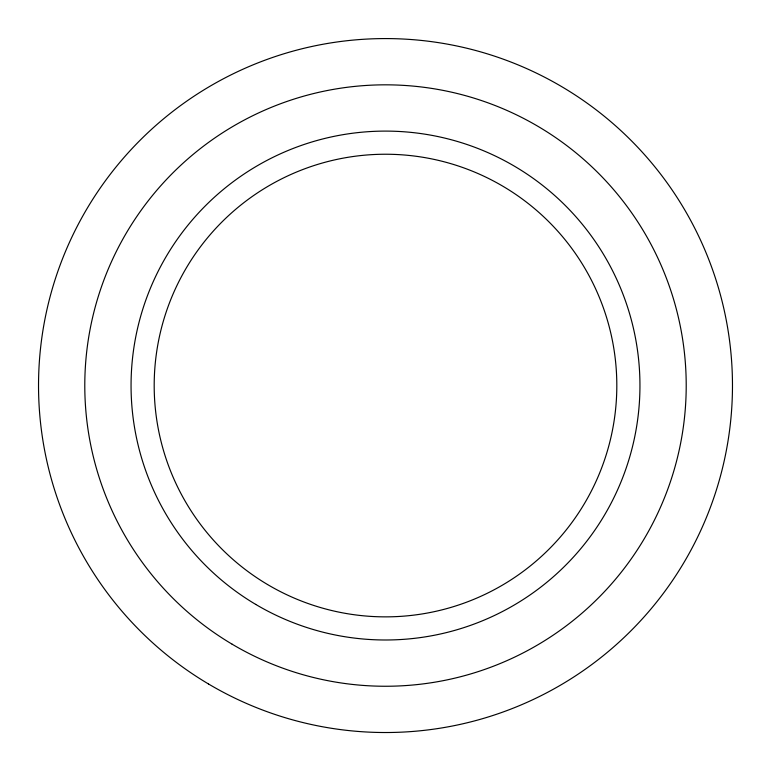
<?xml version="1.0" encoding="UTF-8"?>
<svg xmlns="http://www.w3.org/2000/svg" width="771" height="771" viewBox="0 0 771 771"><rect width="100%" height="100%" fill="white"/><g stroke="black" fill="none" stroke-linecap="round" stroke-linejoin="round"><path stroke-width="1.16" d="M267.518 584.514A231.319 231.319 0 0 0 616.8 388.237A231.319 231.319 0 0 0 272.182 183.893A231.319 231.319 0 0 0 267.518 584.514M255.721 604.406A254.449 254.449 0 0 0 639.93 388.507A254.449 254.449 0 0 0 260.849 163.722A254.449 254.449 0 0 0 255.721 604.406M232.129 644.199A300.709 300.709 0 0 0 686.19 389.047A300.709 300.709 0 0 0 238.181 123.389A300.709 300.709 0 0 0 232.129 644.199M208.527 683.993A346.969 346.969 0 0 0 732.45 389.586A346.969 346.969 0 0 0 215.523 83.066A346.969 346.969 0 0 0 208.527 683.993"/></g></svg>
